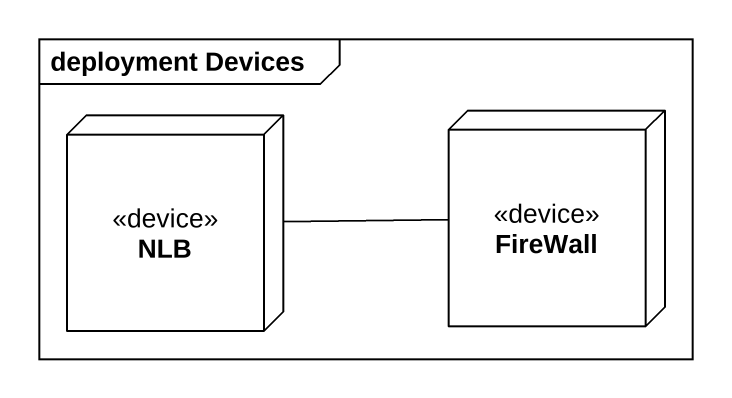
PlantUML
@startuml
mainframe deployment Devices
node NLB <<device>>
node FireWall <<device>>
FireWall -left- NLB
@enduml
